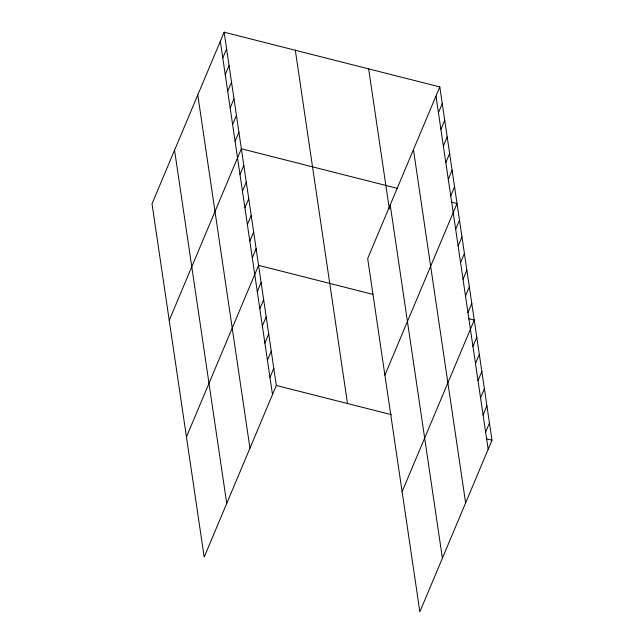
<?xml version="1.0" encoding="UTF-8"?>
<svg xmlns="http://www.w3.org/2000/svg" width="644" height="644" viewBox="0 0 644 644"><rect width="100%" height="100%" fill="white"/><g stroke="black" fill="none" stroke-linecap="round" stroke-linejoin="round"><path stroke-width="0.97" d="M224.144 32.2L152.016 203.802L204.188 557.068L276.324 385.466L224.144 32.2L439.812 86.932L491.984 440.198L419.856 611.8L367.676 258.534L439.812 86.932M222.776 57.96L226.608 48.855M225.239 74.615L229.071 65.511M227.694 91.271L231.526 82.158M230.158 107.926L233.989 98.814M232.621 124.582L236.445 115.469M235.076 141.229L238.908 132.125M169.235 320.382L241.363 148.78L397.243 188.338M239.995 174.54L243.826 165.428M242.458 191.196L246.29 182.083M244.913 207.851L248.745 198.738M247.377 224.498L251.208 215.394M249.84 241.154L253.664 232.049M252.295 257.809L256.127 248.697M186.454 436.954L258.582 265.352L372.997 294.389M257.294 291.619L261.118 282.515M259.822 308.782L263.654 299.669M262.358 325.936L266.189 316.832M264.893 343.099L268.725 333.986M267.429 360.254L271.253 351.149M269.965 377.416L273.789 368.304M438.443 112.7L442.267 103.587M440.899 129.355L444.73 120.243M443.362 146.003L447.186 136.898M445.817 162.658L449.649 153.554M448.28 179.314L452.112 170.201M450.736 195.969L454.567 186.857M384.895 375.114L457.031 203.512L451.331 202.071M455.662 229.272L459.486 220.168M458.117 245.928L461.949 236.823M460.581 262.583L464.404 253.47M463.036 279.238L466.868 270.126M465.499 295.894L469.323 286.781M467.955 312.541L471.786 303.437M402.114 491.694L474.25 320.092L468.55 318.643M472.954 346.359L476.777 337.247M475.489 363.514L479.313 354.409M478.017 380.676L481.849 371.564M480.553 397.831L484.385 388.726M483.089 414.994L486.92 405.881M485.624 432.148L489.456 423.044M276.324 385.466L391.673 414.736M486.292 438.757L491.984 440.198M435.98 96.045L488.16 449.311M413.44 149.666L465.62 502.932M390.216 204.913L442.396 558.179M368.642 68.876L389.33 208.962M295.314 50.264L347.494 403.522M220.32 41.313L272.493 394.571M197.78 94.934L249.953 448.192M174.556 150.181L226.728 503.439"/></g></svg>
